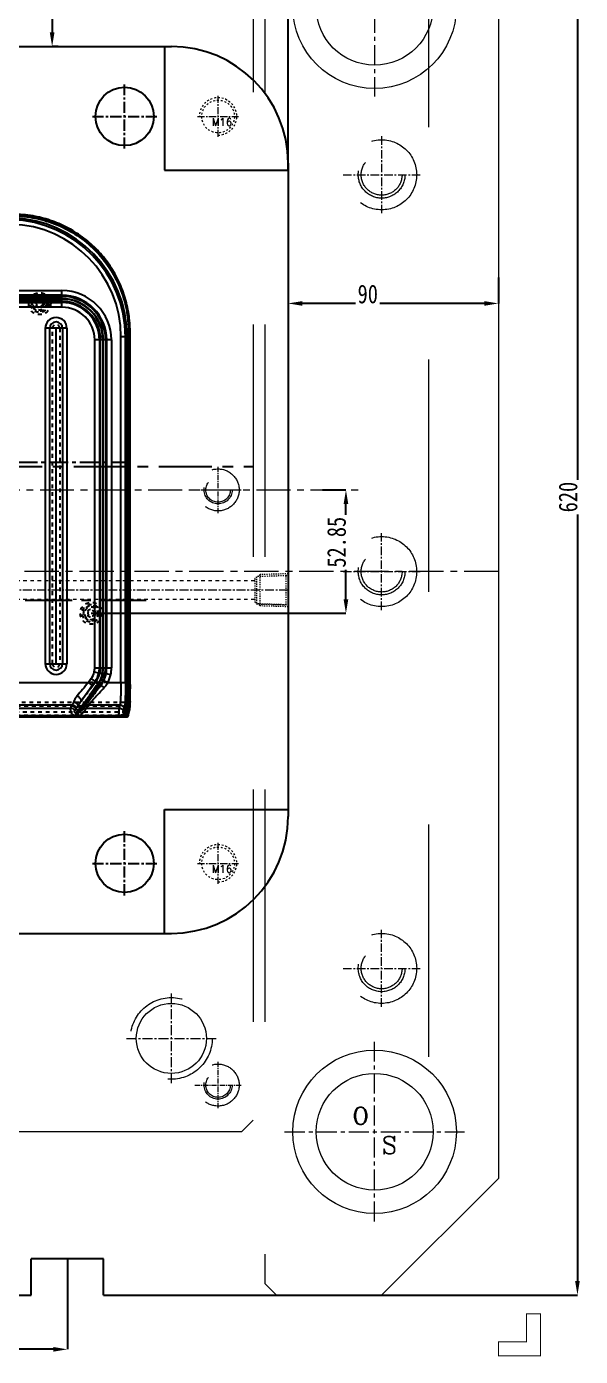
# Model space of a CAD drawing. Header units: millimetres. Extents: x 4797 to 6967, y -10922 to -3169.
# Drawn here: x 5677 to 5914, y -4090 to -3520 of the extents above; entities that cross this region are included whole.
import ezdxf

# ---------------------------------------------------------------- set-up
doc = ezdxf.new("R2010")
doc.units = ezdxf.units.MM
doc.header["$LTSCALE"] = 16.335
doc.header["$PDMODE"] = 3
doc.header["$PDSIZE"] = 0.3125
doc.linetypes.add('CENTER', pattern=[0.6, 0.375, -0.075, 0.075, -0.075])
doc.linetypes.add('HIDDEN', pattern=[0.2, 0.1, -0.1])
doc.layers.get('0').update_dxf_attribs({"linetype": 'CONTINUOUS'})
doc.layers.get('Defpoints').update_dxf_attribs({"linetype": 'CONTINUOUS'})
for name, color, linetype, lineweight in [('center', 1, 'CENTER', 9), ('cool', 153, 'HIDDEN', 9), ('moldbase', 7, 'CONTINUOUS', 20), ('screw', 33, 'CONTINUOUS', 13)]:
    doc.layers.add(name, color=color, linetype=linetype, lineweight=lineweight)
doc.layers.add('DEFAULT_2', color=8, linetype='HIDDEN')
doc.styles.add('ROMANC', font='romanc.shx', dxfattribs={"bigfont": 'gbcbig.shx'})
doc.styles.get("Standard").update_dxf_attribs({"font": 'txt', "width": 0.8})
doc.styles.add('TXT', font='txt.shx', dxfattribs={"bigfont": 'gbcbig.shx'})
doc.dimstyles.new('ISO-25', dxfattribs={"dimtxt": 8, "dimasz": 6, "dimexe": 0, "dimexo": 0, "dimgap": 0, "dimtad": 1, "dimdsep": 46, "dimtxsty": 'Standard', "dimcen": 0, "dimclrd": 4, "dimclre": 4, "dimclrt": 6, "dimazin": 0, "dimtfac": 1, "dimtofl": 0, "dimtmove": 0, "dimatfit": 3, "dimfxl": 0, "dimarcsym": 0})

# ---------------------------------------------------------------- blocks, each defined once
blk = doc.blocks.new('*D309')
at = {"color": 4, "lineweight": -2, "transparency": 16777216}
for p, q in [((5828.98, -3443.57), (5912.79, -3443.57)), ((5912.79, -3449.57), (5912.79, -4057.57)), ((5828.98, -4063.57), (5912.79, -4063.57))]:
    blk.add_line(p, q, dxfattribs=at)
at = {"color": 4, "transparency": 16777216}
for points in [[(5911.79, -3449.57), (5913.79, -3449.57), (5912.79, -3443.57)], [(5911.79, -4057.57), (5913.79, -4057.57), (5912.79, -4063.57)]]:
    blk.add_solid(points, dxfattribs=at)
at = {"layer": 'Defpoints', "color": 0, "transparency": 16777216}
for p in [(5828.98, -3443.57), (5828.98, -4063.57), (5912.79, -4063.57)]:
    blk.add_point(p, dxfattribs=at)
at = {"color": 6, "transparency": 16777216, "insert": (5908.79, -3721.64), "char_height": 8, "attachment_point": 5, "rotation": 90, "bg_fill": 3, "box_fill_scale": 1.1, "bg_fill_color": 256, "bg_fill_true_color": 13158600, "bg_fill_transparency": 0}
blk.add_mtext('620', dxfattribs=at)
blk = doc.blocks.new('*D310')
at = {"color": 4, "lineweight": -2, "transparency": 16777216}
for p, q in [((5318.98, -3587.57), (5318.98, -3502.13)), ((5782.98, -3502.13), (5324.98, -3502.13)), ((5788.98, -3581.57), (5788.98, -3502.13))]:
    blk.add_line(p, q, dxfattribs=at)
at = {"color": 4, "transparency": 16777216}
for points in [[(5324.98, -3501.13), (5324.98, -3503.13), (5318.98, -3502.13)], [(5782.98, -3501.13), (5782.98, -3503.13), (5788.98, -3502.13)]]:
    blk.add_solid(points, dxfattribs=at)
at = {"layer": 'Defpoints', "color": 0, "transparency": 16777216}
for p in [(5318.98, -3502.13), (5788.98, -3581.57), (5318.98, -3587.57)]:
    blk.add_point(p, dxfattribs=at)
at = {"color": 6, "transparency": 16777216, "insert": (5501.91, -3498.13), "char_height": 8, "attachment_point": 5, "bg_fill": 3, "box_fill_scale": 1.1, "bg_fill_color": 256, "bg_fill_true_color": 13158600, "bg_fill_transparency": 0}
blk.add_mtext('470', dxfattribs=at)
blk = doc.blocks.new('screw_m16_g')
at = {"layer": 'screw', "color": 1, "linetype": 'CENTER', "ltscale": 0.497582}
for p, q in [((0, -8.8), (0, 8.8)), ((-8.8, 0), (8.8, 0))]:
    blk.add_line(p, q, dxfattribs=at)
at = {"layer": 'screw', "color": 33, "linetype": 'HIDDEN', "ltscale": 0.497582}
blk.add_circle((0, 0), 7, dxfattribs=at)
at = {"layer": 'screw', "color": 92, "linetype": 'HIDDEN', "ltscale": 0.497582}
blk.add_arc((0, 0), 8, 270, 180, dxfattribs=at)
at = {"layer": 'screw', "color": 6, "style": 'TXT'}
blk.add_text('M16', height=3.2, dxfattribs=at).set_placement((-2.72, -4))
blk = doc.blocks.new('*D373')
at = {"color": 4, "lineweight": -2, "transparency": 16777216}
for p, q in [((5553.98, -4048.07), (5553.98, -4086.78)), ((5694.48, -4048.07), (5694.48, -4086.78)), ((5688.48, -4086.78), (5559.98, -4086.78))]:
    blk.add_line(p, q, dxfattribs=at)
at = {"color": 4, "transparency": 16777216}
for points in [[(5559.98, -4085.78), (5559.98, -4087.78), (5553.98, -4086.78)], [(5688.48, -4085.78), (5688.48, -4087.78), (5694.48, -4086.78)]]:
    blk.add_solid(points, dxfattribs=at)
at = {"layer": 'Defpoints', "color": 0, "transparency": 16777216}
for p in [(5553.98, -4048.07), (5694.48, -4048.07), (5553.98, -4086.78)]:
    blk.add_point(p, dxfattribs=at)
at = {"color": 6, "transparency": 16777216, "insert": (5613.39, -4082.78), "char_height": 8, "attachment_point": 5, "bg_fill": 3, "box_fill_scale": 1.1, "bg_fill_color": 256, "bg_fill_true_color": 13158600, "bg_fill_transparency": 0}
blk.add_mtext('140.5', dxfattribs=at)
blk = doc.blocks.new('256')
at = {"color": 7, "linetype": 'Continuous'}
for p, q in [((2495.78, -2994.67), (2495.28, -2997.22)), ((2495.77, -2996.83), (2496.27, -2994.28)), ((2495.77, -2996.83), (2496.56, -2996.83)), ((2496.27, -2994.27), (2496.27, -2994.28)), ((2828.33, -2994.27), (2496.27, -2994.27)), ((2828.33, -2994.28), (2496.27, -2994.28)), ((2496.81, -2995.54), (2496.56, -2996.83)), ((2497.61, -2996.24), (2497.36, -2997.54)), ((2499.72, -2994.34), (2499.72, -2994.84)), ((2499.72, -2994.34), (2516.44, -2994.34)), ((2516.44, -2994.84), (2499.72, -2994.84)), ((2516.63, -2996.3), (2515.24, -2998.14)), ((2515.81, -2997.98), (2517.31, -2996)), ((2516.44, -2994.84), (2516.44, -2994.34)), ((2518.12, -2996), (2517.24, -2997.16)), ((2517.31, -2996), (2517.31, -2994.34)), ((2517.31, -2994.34), (2518.12, -2994.34)), ((2518.12, -2994.8), (2517.31, -2994.8)), ((2518.12, -2996), (2517.31, -2996)), ((2518.12, -2996), (2518.12, -2994.34)), ((2518.96, -2994.84), (2518.96, -2994.34)), ((2807.3, -2994.34), (2518.96, -2994.34)), ((2805.64, -2994.84), (2518.96, -2994.84)), ((2494.97, -3000.92), (2494.98, -3006.24)), ((2494.98, -3000.81), (2494.98, -3000.65)), ((2499.36, -2999.3), (2499.61, -2998)), ((2499.36, -2999.3), (2512.82, -2999.3)), ((2513.72, -2998), (2499.61, -2998)), ((2513.72, -2998), (2513.64, -2998.09)), ((2514.79, -2997.8), (2514.87, -2997.71)), ((2514.79, -2997.8), (2515.24, -2998.14)), ((2515.67, -2998.2), (2516.27, -2998.2)), ((2518.66, -2996.96), (2518.14, -2997.76)), ((2519.72, -2999.3), (2804.89, -2999.3)), ((2804.21, -2998), (2520.4, -2998)), ((2495.1, -3005.8), (2495.1, -3005.99)), ((2495.1, -3005.99), (2495.11, -3006.23)), ((2507.56, -3007.68), (2507.9, -3007.94)), ((2511.15, -3007.84), (2512.78, -3009)), ((2495, -3009), (2495, -3159.37)), ((2495.12, -3159.13), (2495.12, -3008.48)), ((2496.19, -3008.48), (2495.12, -3008.48)), ((2495.62, -3008.48), (2495.62, -3159.13)), ((2496.96, -3008.47), (2496.19, -3008.48)), ((2496.19, -3157.07), (2496.19, -3009)), ((2504.4, -3009), (2496.19, -3009)), ((2496.96, -3009), (2496.96, -3157.07)), ((2498.89, -3009), (2498.89, -3157.07)), ((2506.65, -3013.12), (2503.24, -3012.46)), ((2506.2, -3009.88), (2504.4, -3009)), ((2506.68, -3012.95), (2505.7, -3012.74)), ((2506.85, -3012.95), (2506.68, -3012.95)), ((2507.83, -3013.16), (2506.85, -3012.95)), ((2510.28, -3013.53), (2507.88, -3012.97)), ((2509.63, -3009.25), (2511.58, -3010.66)), ((2548.97, -3009), (2512.78, -3009)), ((2502.98, -3155.76), (2502.98, -3015.24)), ((2506.44, -3015.24), (2502.98, -3015.24)), ((2504.98, -3015.24), (2504.98, -3155.76)), ((2505.44, -3155.76), (2505.44, -3015.24)), ((2506.44, -3015.24), (2506.44, -3155.76)), ((2506.61, -3155.76), (2506.61, -3015.24)), ((2510.08, -3015.24), (2506.61, -3015.24)), ((2507.61, -3015.24), (2507.61, -3155.76)), ((2508.08, -3155.76), (2508.08, -3015.24)), ((2510.08, -3015.24), (2510.08, -3155.76)), ((2522.02, -3160.78), (2522.02, -3017.07)), ((2526.56, -3017.07), (2522.02, -3017.07)), ((2523.87, -3160.78), (2523.87, -3017.07)), ((2526.56, -3017.07), (2526.56, -3160.78)), ((2526.69, -3160.78), (2526.69, -3017.07)), ((2531.23, -3017.07), (2526.69, -3017.07)), ((2529.38, -3017.07), (2529.38, -3160.78)), ((2531.23, -3017.07), (2531.23, -3160.78)), ((2502.98, -3155.76), (2506.44, -3155.76)), ((2506.61, -3155.76), (2510.08, -3155.76)), ((2495.12, -3159.13), (2495, -3159.37)), ((2495, -3159.37), (2495, -3159.37)), ((2495.12, -3159.13), (2495.62, -3159.13)), ((2496.19, -3157.07), (2498.89, -3157.07)), ((2522.02, -3160.78), (2526.56, -3160.78)), ((2526.69, -3160.78), (2531.23, -3160.78)), ((2524.11, -3169.8), (2524.11, -3173.26)), ((2524.11, -3169.8), (2800.49, -3169.8)), ((2800.49, -3171.8), (2524.11, -3171.8)), ((2524.11, -3172.26), (2800.49, -3172.26)), ((2800.49, -3173.26), (2524.11, -3173.26)), ((2524.11, -3173.43), (2524.11, -3176.9)), ((2524.11, -3173.43), (2800.49, -3173.43)), ((2800.49, -3174.43), (2524.11, -3174.43)), ((2524.11, -3174.9), (2800.49, -3174.9)), ((2800.49, -3176.9), (2524.11, -3176.9))]:
    blk.add_line(p, q, dxfattribs=at)
blk.add_lwpolyline([(2495, -3159.37), (2495.69, -3167.69), (2497.92, -3176.32), (2501.63, -3184.41), (2506.7, -3191.7), (2512.97, -3197.97), (2520.23, -3203.03), (2528.28, -3206.73), (2536.85, -3208.94), (2545.04, -3209.62)], dxfattribs=at)
for centre, radius, start, end in [((2496.27, -2994.77), 0.503, 90.0017, 168.9264), ((2517.34, -3005.96), 11.15, 90.1786, 94.6408), ((2496.44, -3000.92), 1.47, 176.4888, 180.0174), ((2496.54, -3000.92), 1.56, 180.0185, 183.4026), ((2497.67, -3000.6), 2.2, 177.5138, 182.4891), ((2456.05, -2966.42), 71.68, 333.0396, 333.8592), ((2503.44, -3005.99), 8.47, 178.5382, 180.0291), ((2505.93, -3005.99), 10.96, 180.0297, 181.2851), ((2328.02, -3008.95), 166.98, 0.3025, 0.931), ((2319.41, -3009), 175.59, 359.9996, 0.3047), ((2278.54, -3008.47), 216.58, 359.9978, 0.5945), ((2517.51, -3015.24), 12.07, 142.7976, 168.0469), ((2518.03, -3015.66), 13.16, 142.6423, 153.9472), ((2323.36, -2874.01), 230.6, 324.0186, 324.5224), ((2448.85, -3009), 47.35, 0.0024, 0.6319), ((2422.15, -3009), 74.81, 359.9987, 0.4036), ((2517.58, -3015.24), 14.61, 169.0357, 180), ((2516.88, -3015.11), 13.89, 153.9318, 169.0309), ((2517.58, -3015.24), 12.6, 169.0357, 180), ((2516.88, -3015.11), 11.89, 153.9297, 169.0301), ((2517.58, -3015.24), 12.14, 169.0357, 180), ((2516.86, -3015.1), 11.41, 168.0519, 169.0359), ((2517.58, -3015.24), 11.14, 169.0357, 180), ((2517.58, -3015.24), 10.97, 167.9317, 180), ((2516.86, -3015.1), 10.41, 168.0519, 169.0359), ((2518.35, -3015.24), 11.72, 167.5901, 168.7148), ((2517.58, -3015.24), 9.97, 167.9317, 180), ((2516.94, -3015.1), 9.31, 166.7266, 167.9315), ((2517.5, -3015.25), 9.89, 142.6723, 166.6673), ((2517.58, -3015.24), 9.51, 166.8067, 180), ((2518.04, -3015.34), 9.98, 144.0888, 166.8575), ((2517.58, -3015.24), 7.5, 166.8067, 180), ((2518.04, -3015.34), 7.98, 144.1031, 166.8709), ((2323.77, -2874.36), 232.06, 324.0287, 324.5338), ((2526.63, -3017.07), 4.61, 0, 180), ((2526.63, -3017.07), 2.75, 0.0001, 179.9999), ((2526.63, -3017.07), 0.0669, 0, 180), ((2524.11, -3155.76), 21.14, 180, 270), ((2524.11, -3155.76), 19.14, 180, 270), ((2524.11, -3155.76), 18.67, 180, 270), ((2524.11, -3155.76), 17.67, 180, 270), ((2524.11, -3155.76), 17.5, 180, 270), ((2524.11, -3155.76), 16.5, 180, 270), ((2524.11, -3155.76), 16.04, 180, 270), ((2524.11, -3155.76), 14.04, 180, 270), ((2545.72, -3159.36), 50.72, 180.0073, 189.7169), ((2547.23, -3157.07), 51.04, 180, 268.3347), ((2547.23, -3157.07), 50.27, 180, 268.3347), ((2547.23, -3157.07), 48.34, 180, 268.3347), ((2526.63, -3160.78), 4.61, 180, 360), ((2526.63, -3160.78), 2.75, 180.0001, 359.9999), ((2526.63, -3160.78), 0.0669, 180, 0), ((2545.05, -3159.49), 50.12, 260.2905, 269.9916)]:
    blk.add_arc(centre, radius, start, end, dxfattribs=at)
for points, knots in [([(2495.28, -2997.22), (2495.3, -2997.11), (2495.43, -2996.91), (2495.66, -2996.83), (2495.77, -2996.83)], [0, 0, 0, 0, 0.494888, 1, 1, 1, 1]), ([(2495.71, -2997.23), (2495.72, -2997.19), (2495.74, -2997.06), (2495.76, -2996.93), (2495.77, -2996.83)], [0, 0, 0, 0, 0.27974, 1, 1, 1, 1]), ([(2496.27, -2994.28), (2496.16, -2994.28), (2495.93, -2994.36), (2495.8, -2994.57), (2495.78, -2994.67)], [0, 0, 0, 0, 0.505331, 1, 1, 1, 1]), ([(2496.56, -2996.83), (2496.52, -2997.05), (2496.46, -2997.59), (2496.38, -2998.54), (2496.31, -2999.76), (2496.23, -3001.81), (2496.17, -3004.74), (2496.17, -3007.19), (2496.19, -3008.48)], [0, 0, 0, 0, 0.057384, 0.139718, 0.244899, 0.370184, 0.667349, 1, 1, 1, 1]), ([(2497.36, -2997.54), (2497.34, -2997.35), (2497.14, -2996.98), (2496.75, -2996.84), (2496.56, -2996.83)], [0, 0, 0, 0, 0.49468, 1, 1, 1, 1]), ([(2499.72, -2994.34), (2499.47, -2994.34), (2498.99, -2994.36), (2498.33, -2994.44), (2497.78, -2994.57), (2497.38, -2994.74), (2497.1, -2994.92), (2496.9, -2995.19), (2496.84, -2995.4), (2496.81, -2995.54)], [0, 0, 0, 0, 0.220995, 0.421171, 0.58648, 0.712938, 0.806169, 0.878103, 1, 1, 1, 1]), ([(2497.61, -2996.24), (2497.59, -2996.06), (2497.44, -2995.77), (2497.1, -2995.58), (2496.91, -2995.54), (2496.81, -2995.54)], [0, 0, 0, 0, 0.491101, 0.75191, 1, 1, 1, 1]), ([(2497.61, -2996.24), (2497.64, -2996.1), (2497.69, -2995.87), (2497.82, -2995.56), (2498, -2995.32), (2498.29, -2995.12), (2498.69, -2994.96), (2499.18, -2994.87), (2499.53, -2994.84), (2499.72, -2994.84)], [0, 0, 0, 0, 0.157996, 0.250324, 0.353027, 0.475189, 0.624471, 0.803366, 1, 1, 1, 1]), ([(2499.61, -2998), (2499.36, -2998), (2498.88, -2997.91), (2498.24, -2997.52), (2497.78, -2996.95), (2497.64, -2996.48), (2497.61, -2996.24)], [0, 0, 0, 0, 0.252983, 0.50482, 0.753954, 1, 1, 1, 1]), ([(2499.72, -2994.84), (2499.71, -2995.2), (2499.7, -2995.87), (2499.68, -2996.77), (2499.65, -2997.47), (2499.63, -2997.85), (2499.61, -2998)], [0, 0, 0, 0, 0.342049, 0.633276, 0.856864, 1, 1, 1, 1]), ([(2513.72, -2998), (2513.8, -2997.87), (2514.01, -2997.55), (2514.4, -2997.02), (2514.91, -2996.37), (2515.28, -2995.9), (2515.49, -2995.65)], [0, 0, 0, 0, 0.154121, 0.386313, 0.674549, 1, 1, 1, 1]), ([(2514.87, -2997.71), (2514.9, -2997.67), (2514.99, -2997.58), (2515.22, -2997.38), (2515.59, -2997.08), (2516.09, -2996.7), (2516.44, -2996.43), (2516.63, -2996.3)], [0, 0, 0, 0, 0.070747, 0.166378, 0.408924, 0.693011, 1, 1, 1, 1]), ([(2515.49, -2995.65), (2515.55, -2995.57), (2515.83, -2995.26), (2516.16, -2994.99), (2516.44, -2994.84)], [0, 0, 0, 0, 0.243022, 1, 1, 1, 1]), ([(2516.63, -2996.3), (2516.57, -2996.32), (2516.39, -2996.31), (2516.12, -2996.18), (2515.8, -2995.95), (2515.59, -2995.76), (2515.49, -2995.65)], [0, 0, 0, 0, 0.149135, 0.368315, 0.660939, 1, 1, 1, 1]), ([(2516.44, -2994.34), (2516.51, -2994.34), (2516.8, -2994.34), (2517.09, -2994.34), (2517.31, -2994.34)], [0, 0, 0, 0, 0.252725, 1, 1, 1, 1]), ([(2516.63, -2996.3), (2516.72, -2996.22), (2516.92, -2996.08), (2517.17, -2996.01), (2517.31, -2996)], [0, 0, 0, 0, 0.453108, 1, 1, 1, 1]), ([(2518.12, -2994.8), (2518.19, -2994.8), (2518.47, -2994.81), (2518.75, -2994.82), (2518.96, -2994.84)], [0, 0, 0, 0, 0.254519, 1, 1, 1, 1]), ([(2518.12, -2996), (2518.23, -2995.99), (2518.44, -2996.02), (2518.71, -2996.22), (2518.8, -2996.51), (2518.76, -2996.77), (2518.7, -2996.91), (2518.66, -2996.96)], [0, 0, 0, 0, 0.240656, 0.441476, 0.685367, 0.858569, 1, 1, 1, 1]), ([(2518.96, -2994.84), (2519.33, -2995.04), (2519.77, -2995.5), (2520.12, -2996.19), (2520.33, -2996.79), (2520.43, -2997.32), (2520.44, -2997.76), (2520.42, -2997.93), (2520.4, -2998)], [0, 0, 0, 0, 0.341188, 0.496915, 0.636992, 0.860247, 0.940831, 1, 1, 1, 1]), ([(2494.98, -3000.65), (2495.02, -2999.95), (2495.07, -2999), (2495.18, -2997.85), (2495.24, -2997.41), (2495.28, -2997.22)], [0, 0, 0, 0, 0.609409, 0.833503, 1, 1, 1, 1]), ([(2494.98, -3000.81), (2494.98, -3000.76), (2495.04, -3000.63), (2495.15, -3000.57), (2495.22, -3000.54)], [0, 0, 0, 0, 0.442979, 1, 1, 1, 1]), ([(2494.98, -3001.02), (2494.98, -3000.96), (2495.05, -3000.83), (2495.17, -3000.76), (2495.24, -3000.74)], [0, 0, 0, 0, 0.437085, 1, 1, 1, 1]), ([(2494.98, -3001.02), (2494.99, -3001.38), (2495.05, -3002.97), (2495.09, -3004.57), (2495.1, -3005.8)], [0, 0, 0, 0, 0.225898, 1, 1, 1, 1]), ([(2495.22, -3000.54), (2495.28, -3000.52), (2495.37, -3000.5), (2495.46, -3000.5), (2495.48, -3000.5)], [0, 0, 0, 0, 0.757451, 1, 1, 1, 1]), ([(2495.24, -3000.74), (2495.3, -3000.72), (2495.38, -3000.7), (2495.46, -3000.69), (2495.48, -3000.69)], [0, 0, 0, 0, 0.759109, 1, 1, 1, 1]), ([(2495.48, -3000.5), (2495.5, -2999.97), (2495.55, -2999.02), (2495.62, -2998.07), (2495.66, -2997.66)], [0, 0, 0, 0, 0.56371, 1, 1, 1, 1]), ([(2495.62, -3008.48), (2495.62, -3007.1), (2495.6, -3004.5), (2495.53, -3001.91), (2495.48, -3000.69)], [0, 0, 0, 0, 0.532471, 1, 1, 1, 1]), ([(2495.66, -2997.66), (2495.67, -2997.62), (2495.68, -2997.48), (2495.7, -2997.33), (2495.71, -2997.23)], [0, 0, 0, 0, 0.268869, 1, 1, 1, 1]), ([(2496.96, -3008.47), (2496.95, -3007.26), (2496.96, -3004.95), (2497.02, -3002.19), (2497.1, -3000.27), (2497.17, -2999.13), (2497.25, -2998.25), (2497.32, -2997.74), (2497.36, -2997.54)], [0, 0, 0, 0, 0.333858, 0.630863, 0.755775, 0.860606, 0.942624, 1, 1, 1, 1]), ([(2497.36, -2997.54), (2497.39, -2997.76), (2497.53, -2998.23), (2497.99, -2998.82), (2498.63, -2999.2), (2499.12, -2999.29), (2499.36, -2999.3)], [0, 0, 0, 0, 0.237521, 0.495083, 0.755649, 1, 1, 1, 1]), ([(2498.89, -3009), (2498.89, -3007.93), (2498.91, -3005.88), (2498.98, -3003.44), (2499.08, -3001.73), (2499.16, -3000.72), (2499.24, -2999.93), (2499.31, -2999.48), (2499.36, -2999.3)], [0, 0, 0, 0, 0.332319, 0.629321, 0.754551, 0.859802, 0.942256, 1, 1, 1, 1]), ([(2512.82, -2999.3), (2512.7, -2999.47), (2512.36, -2999.88), (2511.76, -3000.56), (2511.01, -3001.4), (2510.13, -3002.35), (2509.18, -3003.4), (2507.79, -3004.91), (2506.72, -3006.07), (2506, -3006.86)], [0, 0, 0, 0, 0.063962, 0.155181, 0.26731, 0.395509, 0.535625, 0.684694, 1, 1, 1, 1]), ([(2507.56, -3007.68), (2508.29, -3006.74), (2509.66, -3004.94), (2511.33, -3002.76), (2512.51, -3001.19), (2513.23, -3000.23), (2513.8, -2999.45), (2514.1, -2998.99), (2514.21, -2998.8)], [0, 0, 0, 0, 0.320595, 0.612695, 0.740693, 0.851702, 0.939254, 1, 1, 1, 1]), ([(2515.03, -2998.41), (2514.89, -2998.62), (2514.55, -2999.1), (2513.94, -2999.92), (2513.18, -3000.94), (2511.93, -3002.6), (2510.15, -3004.96), (2508.68, -3006.91), (2507.9, -3007.94)], [0, 0, 0, 0, 0.061909, 0.148826, 0.257075, 0.382977, 0.674223, 1, 1, 1, 1]), ([(2515.67, -2998.2), (2515.62, -2998.29), (2515.5, -2998.49), (2515.18, -2998.97), (2514.67, -2999.73), (2513.93, -3000.79), (2513.05, -3002.04), (2512.07, -3003.45), (2510.6, -3005.53), (2509.46, -3007.15), (2508.68, -3008.25)], [0, 0, 0, 0, 0.024773, 0.056982, 0.14137, 0.248694, 0.374798, 0.515976, 0.669013, 1, 1, 1, 1]), ([(2508.82, -3008.36), (2509.62, -3007.24), (2511.12, -3005.12), (2512.94, -3002.58), (2514.24, -3000.8), (2515.03, -2999.72), (2515.69, -2998.87), (2516.09, -2998.39), (2516.27, -2998.2)], [0, 0, 0, 0, 0.327112, 0.618454, 0.743873, 0.851456, 0.937826, 1, 1, 1, 1]), ([(2509.63, -3009.25), (2510.8, -3007.71), (2512.47, -3005.52), (2514.58, -3002.79), (2515.52, -3001.59), (2515.95, -3001.06)], [0, 0, 0, 0, 0.559679, 0.800621, 1, 1, 1, 1]), ([(2515.95, -3001.06), (2515.19, -3002.16), (2513.59, -3004.42), (2511.98, -3006.68), (2511.15, -3007.84)], [0, 0, 0, 0, 0.482604, 1, 1, 1, 1]), ([(2512.82, -2999.3), (2512.94, -2999.09), (2513.19, -2998.68), (2513.48, -2998.28), (2513.64, -2998.09)], [0, 0, 0, 0, 0.48519, 1, 1, 1, 1]), ([(2514.21, -2998.8), (2514.03, -2998.97), (2513.58, -2999.23), (2513.07, -2999.31), (2512.82, -2999.3)], [0, 0, 0, 0, 0.49576, 1, 1, 1, 1]), ([(2514.79, -2997.8), (2514.7, -2997.85), (2514.35, -2998.04), (2513.94, -2998.11), (2513.64, -2998.09)], [0, 0, 0, 0, 0.244961, 1, 1, 1, 1]), ([(2514.87, -2997.71), (2514.7, -2997.81), (2514.33, -2997.98), (2513.92, -2998.01), (2513.72, -2998)], [0, 0, 0, 0, 0.495702, 1, 1, 1, 1]), ([(2514.21, -2998.8), (2514.26, -2998.71), (2514.44, -2998.37), (2514.64, -2998.04), (2514.79, -2997.8)], [0, 0, 0, 0, 0.26885, 1, 1, 1, 1]), ([(2515.24, -2998.14), (2515.22, -2998.16), (2515.14, -2998.25), (2515.07, -2998.34), (2515.03, -2998.41)], [0, 0, 0, 0, 0.282569, 1, 1, 1, 1]), ([(2515.24, -2998.14), (2515.36, -2998.06), (2515.56, -2997.99), (2515.76, -2997.98), (2515.81, -2997.98)], [0, 0, 0, 0, 0.74663, 1, 1, 1, 1]), ([(2515.67, -2998.2), (2515.68, -2998.18), (2515.72, -2998.11), (2515.77, -2998.03), (2515.81, -2997.98)], [0, 0, 0, 0, 0.245183, 1, 1, 1, 1]), ([(2515.95, -3001.06), (2515.89, -3001.21), (2515.9, -3001.5), (2516.06, -3001.88), (2516.28, -3002.21), (2516.58, -3002.53), (2517.02, -3002.91), (2517.4, -3003.14), (2517.65, -3003.26)], [0, 0, 0, 0, 0.161519, 0.275355, 0.41021, 0.560335, 0.715452, 1, 1, 1, 1]), ([(2517.24, -2999.1), (2517.17, -2999.23), (2516.77, -2999.91), (2516.33, -3000.56), (2515.95, -3001.06)], [0, 0, 0, 0, 0.196245, 1, 1, 1, 1]), ([(2517.24, -2997.16), (2517.1, -2997.35), (2516.78, -2997.69), (2516.44, -2998.03), (2516.27, -2998.2)], [0, 0, 0, 0, 0.486262, 1, 1, 1, 1]), ([(2516.27, -2998.2), (2516.49, -2998.21), (2516.84, -2998.35), (2517.14, -2998.73), (2517.22, -2998.98), (2517.24, -2999.1)], [0, 0, 0, 0, 0.466508, 0.734597, 1, 1, 1, 1]), ([(2518.14, -2997.76), (2518.06, -2997.58), (2517.8, -2997.28), (2517.42, -2997.17), (2517.24, -2997.16)], [0, 0, 0, 0, 0.511821, 1, 1, 1, 1]), ([(2517.91, -2998.07), (2517.85, -2998.14), (2517.61, -2998.47), (2517.4, -2998.82), (2517.24, -2999.1)], [0, 0, 0, 0, 0.224126, 1, 1, 1, 1]), ([(2517.24, -2999.1), (2517.29, -2999.3), (2517.48, -2999.71), (2517.95, -3000.19), (2518.55, -3000.5), (2518.98, -3000.59), (2519.19, -3000.61)], [0, 0, 0, 0, 0.238707, 0.499144, 0.760489, 1, 1, 1, 1]), ([(2517.65, -3003.26), (2518.01, -3002.82), (2518.61, -3001.98), (2519.05, -3001.04), (2519.19, -3000.61)], [0, 0, 0, 0, 0.5555, 1, 1, 1, 1]), ([(2518.14, -2997.76), (2518.12, -2997.78), (2518.05, -2997.89), (2517.97, -2997.99), (2517.91, -2998.07)], [0, 0, 0, 0, 0.240912, 1, 1, 1, 1]), ([(2517.91, -2998.07), (2517.99, -2998.24), (2518.2, -2998.58), (2518.77, -2999.09), (2519.35, -2999.28), (2519.72, -2999.3)], [0, 0, 0, 0, 0.251464, 0.51023, 1, 1, 1, 1]), ([(2518.14, -2997.76), (2518.3, -2998.09), (2518.82, -2998.67), (2519.57, -2998.91), (2519.94, -2998.92)], [0, 0, 0, 0, 0.497849, 1, 1, 1, 1]), ([(2518.66, -2996.96), (2518.83, -2997.26), (2519.34, -2997.78), (2520.05, -2997.99), (2520.4, -2998)], [0, 0, 0, 0, 0.49674, 1, 1, 1, 1]), ([(2519.19, -3000.61), (2519.27, -3000.35), (2519.41, -2999.9), (2519.6, -2999.45), (2519.72, -2999.3)], [0, 0, 0, 0, 0.576789, 1, 1, 1, 1]), ([(2519.94, -2998.92), (2519.92, -2998.95), (2519.85, -2999.08), (2519.78, -2999.2), (2519.72, -2999.3)], [0, 0, 0, 0, 0.245285, 1, 1, 1, 1]), ([(2504.4, -3009), (2504.52, -3008.81), (2504.99, -3008.05), (2505.54, -3007.35), (2506, -3006.86)], [0, 0, 0, 0, 0.251272, 1, 1, 1, 1]), ([(2507.56, -3007.68), (2507.54, -3007.69), (2507.47, -3007.69), (2507.28, -3007.64), (2506.95, -3007.48), (2506.49, -3007.21), (2506.16, -3006.99), (2506, -3006.86)], [0, 0, 0, 0, 0.042752, 0.110997, 0.333894, 0.649275, 1, 1, 1, 1]), ([(2506.68, -3012.95), (2506.77, -3012.52), (2507.19, -3010.86), (2507.95, -3009.29), (2508.68, -3008.25)], [0, 0, 0, 0, 0.254455, 1, 1, 1, 1]), ([(2508.68, -3008.25), (2508.6, -3008.19), (2508.44, -3008.1), (2508.21, -3007.98), (2508.04, -3007.92), (2507.93, -3007.92), (2507.9, -3007.94)], [0, 0, 0, 0, 0.344738, 0.651269, 0.871975, 1, 1, 1, 1]), ([(2512.78, -3009), (2513.62, -3008.02), (2515.25, -3006.11), (2516.88, -3004.2), (2517.65, -3003.26)], [0, 0, 0, 0, 0.515787, 1, 1, 1, 1]), ([(2506.9, -3012.72), (2507.07, -3011.93), (2507.57, -3010.4), (2508.37, -3009), (2508.82, -3008.36)], [0, 0, 0, 0, 0.504461, 1, 1, 1, 1]), ([(2506.9, -3012.72), (2507.02, -3012.75), (2507.24, -3012.8), (2507.53, -3012.87), (2507.74, -3012.93), (2507.85, -3012.95), (2507.88, -3012.97)], [0, 0, 0, 0, 0.35283, 0.677893, 0.902261, 1, 1, 1, 1]), ([(2508.82, -3008.36), (2508.93, -3008.43), (2509.14, -3008.59), (2509.41, -3008.84), (2509.58, -3009.04), (2509.64, -3009.18), (2509.64, -3009.23), (2509.63, -3009.25)], [0, 0, 0, 0, 0.321029, 0.642184, 0.879161, 0.95231, 1, 1, 1, 1]), ([(2545.16, -3209.37), (2541.89, -3209.37), (2535.31, -3208.73), (2525.85, -3205.84), (2517.13, -3201.16), (2509.5, -3194.86), (2503.24, -3187.19), (2498.61, -3178.45), (2495.76, -3168.98), (2495.12, -3162.4), (2495.12, -3159.13)], [0, 0, 0, 0, 0.125004, 0.249998, 0.374998, 0.499997, 0.624997, 0.749998, 0.874994, 1, 1, 1, 1]), ([(2545.16, -3208.87), (2541.92, -3208.87), (2535.41, -3208.23), (2526.04, -3205.38), (2517.41, -3200.75), (2509.85, -3194.51), (2503.66, -3186.92), (2499.07, -3178.26), (2496.25, -3168.88), (2495.62, -3162.37), (2495.62, -3159.13)], [0, 0, 0, 0, 0.125011, 0.250001, 0.374997, 0.499992, 0.624988, 0.749988, 0.874985, 1, 1, 1, 1]), ([(2495.73, -3167.92), (2496.16, -3170.45), (2497.42, -3175.46), (2500.42, -3182.59), (2504.48, -3189.17), (2509.5, -3195.06), (2515.37, -3200.1), (2521.94, -3204.18), (2529.06, -3207.2), (2534.06, -3208.47), (2536.6, -3208.9)], [0, 0, 0, 0, 0.125004, 0.25, 0.375002, 0.500002, 0.625002, 0.750002, 0.874998, 1, 1, 1, 1])]:
    blk.add_open_spline(points, degree=3, knots=knots, dxfattribs=at)
for points in [[(2518.12, -2994.34), (2518.4, -2994.34), (2518.68, -2994.34), (2518.96, -2994.34)], [(2515.67, -2998.2), (2515.44, -2998.2), (2515.2, -2998.27), (2515.03, -2998.41)]]:
    blk.add_open_spline(points, degree=3, dxfattribs=at)
at = {"layer": 'DEFAULT_2', "color": 8, "linetype": 'HIDDEN'}
for p, q in [((2495.75, -2996.34), (2495.77, -2994.77)), ((2495.78, -2994.67), (2495.77, -2994.77)), ((2496.26, -2996.47), (2496.27, -2994.28)), ((2496.26, -2994.9), (2828.34, -2994.9)), ((2828.34, -2996.47), (2496.26, -2996.47)), ((2494.97, -3000.92), (2494.98, -3000.83)), ((2494.98, -3000.65), (2494.98, -3000.83)), ((2494.98, -3000.82), (2494.98, -3000.81)), ((2495.27, -2997.32), (2495.28, -2997.22)), ((2495.28, -2997.22), (2495.27, -2997.32)), ((2495.3, -3000.07), (2495.65, -2998.33)), ((2496.15, -2998.81), (2495.81, -3000.56)), ((2828.8, -3000.56), (2495.81, -3000.56)), ((2496.15, -2998.81), (2828.46, -2998.81)), ((2495, -3009), (2496.19, -3009)), ((2495.5, -3159.37), (2495.5, -3009)), ((2504.4, -3009), (2512.78, -3009)), ((2525.08, -3160.78), (2525.08, -3017.07)), ((2528.18, -3017.07), (2528.18, -3160.78)), ((2495.5, -3159.37), (2495, -3159.37))]:
    blk.add_line(p, q, dxfattribs=at)
at = {"layer": 'DEFAULT_2', "color": 1, "linetype": 'CENTER', "ltscale": 1.349153}
blk.add_line((2494.97, -3103.27), (2829.63, -3103.27), dxfattribs=at)
at = {"layer": 'DEFAULT_2', "color": 8, "linetype": 'HIDDEN'}
for centre, radius in [((2511.55, -3038.68), 4.71), ((2511.55, -3038.68), 3.81), ((2511.55, -3038.68), 3.29), ((2511.55, -3038.68), 2.79), ((2511.55, -3038.68), 1.81), ((2511.55, -3038.68), 1.31), ((2533.66, -3171.34), 4.71), ((2533.66, -3171.34), 3.81), ((2533.66, -3171.34), 3.29), ((2533.66, -3171.34), 2.79), ((2533.66, -3171.34), 1.81), ((2533.66, -3171.34), 1.31)]:
    blk.add_circle(centre, radius, dxfattribs=at)
for centre, radius, start, end in [((2345.84, -3008.96), 149.65, 359.9853, 0.987), ((2526.63, -3017.07), 1.55, 0.0014, 179.9986), ((2526.63, -3160.78), 1.55, 180.0014, 359.9986)]:
    blk.add_arc(centre, radius, start, end, dxfattribs=at)
for points, knots in [([(2495.65, -2998.33), (2495.66, -2998.24), (2495.69, -2997.99), (2495.72, -2997.56), (2495.74, -2996.99), (2495.75, -2996.57), (2495.75, -2996.34)], [0, 0, 0, 0, 0.142006, 0.366765, 0.659578, 1, 1, 1, 1]), ([(2496.25, -2996.47), (2496.19, -2996.47), (2496.07, -2996.46), (2495.92, -2996.44), (2495.81, -2996.4), (2495.75, -2996.36), (2495.75, -2996.34)], [0, 0, 0, 0, 0.350028, 0.655092, 0.87594, 1, 1, 1, 1]), ([(2495.77, -2994.77), (2495.78, -2994.79), (2495.83, -2994.83), (2495.94, -2994.87), (2496.1, -2994.89), (2496.21, -2994.9), (2496.27, -2994.9)], [0, 0, 0, 0, 0.124133, 0.345139, 0.650111, 1, 1, 1, 1]), ([(2496.25, -2996.47), (2496.25, -2996.74), (2496.24, -2997.23), (2496.22, -2997.9), (2496.19, -2998.42), (2496.17, -2998.7), (2496.15, -2998.81)], [0, 0, 0, 0, 0.340551, 0.633446, 0.858186, 1, 1, 1, 1]), ([(2495.3, -3000.07), (2495.28, -3000.19), (2495.24, -3000.46), (2495.17, -3001.15), (2495.09, -3002.29), (2495.02, -3003.92), (2494.99, -3005.12), (2494.98, -3005.78)], [0, 0, 0, 0, 0.061462, 0.143941, 0.367399, 0.658175, 1, 1, 1, 1]), ([(2495.81, -3000.56), (2495.68, -3000.56), (2495.42, -3000.45), (2495.31, -3000.2), (2495.3, -3000.07)], [0, 0, 0, 0, 0.50579, 1, 1, 1, 1]), ([(2495.81, -3000.56), (2495.78, -3000.67), (2495.74, -3000.92), (2495.67, -3001.58), (2495.59, -3002.65), (2495.52, -3004.2), (2495.49, -3005.34), (2495.48, -3005.95)], [0, 0, 0, 0, 0.061581, 0.144128, 0.367577, 0.658278, 1, 1, 1, 1]), ([(2495.65, -2998.33), (2495.65, -2998.45), (2495.76, -2998.71), (2496.02, -2998.81), (2496.15, -2998.81)], [0, 0, 0, 0, 0.494308, 1, 1, 1, 1]), ([(2494.98, -3006.24), (2494.97, -3006.26), (2495, -3006.3), (2495.05, -3006.32), (2495.15, -3006.36), (2495.29, -3006.38), (2495.41, -3006.39), (2495.48, -3006.39)], [0, 0, 0, 0, 0.117543, 0.21206, 0.334562, 0.652982, 1, 1, 1, 1]), ([(2494.98, -3005.78), (2494.98, -3005.8), (2495.03, -3005.86), (2495.2, -3005.93), (2495.36, -3005.95), (2495.48, -3005.95)], [0, 0, 0, 0, 0.151373, 0.36435, 1, 1, 1, 1]), ([(2495.5, -3159.37), (2495.5, -3162.61), (2496.13, -3169.12), (2498.95, -3178.5), (2503.54, -3187.16), (2509.73, -3194.75), (2517.29, -3200.99), (2525.92, -3205.62), (2535.29, -3208.48), (2541.8, -3209.12), (2545.04, -3209.12)], [0, 0, 0, 0, 0.125015, 0.250012, 0.375012, 0.500008, 0.625003, 0.749999, 0.874989, 1, 1, 1, 1])]:
    blk.add_open_spline(points, degree=3, knots=knots, dxfattribs=at)
blk.add_open_spline([(2495.48, -3005.95), (2495.47, -3006.1), (2495.47, -3006.24), (2495.48, -3006.39)], degree=3, dxfattribs=at)
blk = doc.blocks.new('123')
at = {"layer": 'moldbase', "color": 1, "linetype": 'CENTER', "ltscale": 0.36}
for p, q in [((-196.1, -3458.67), (-196.1, -3478.47)), ((213.9, -3458.67), (213.9, -3478.47)), ((-186.2, -3468.57), (-206, -3468.57)), ((204, -3468.57), (223.8, -3468.57)), ((-196.1, -3733.47), (-196.1, -3713.67)), ((213.9, -3733.47), (213.9, -3713.67)), ((-206, -3723.57), (-186.2, -3723.57)), ((204, -3723.57), (223.8, -3723.57)), ((-196.1, -3988.47), (-196.1, -3968.67)), ((213.9, -3988.47), (213.9, -3968.67)), ((-186.2, -3978.57), (-206, -3978.57)), ((204, -3978.57), (223.8, -3978.57))]:
    blk.add_line(p, q, dxfattribs=at)
at = {"layer": 'moldbase', "color": 1, "linetype": 'CENTER', "ltscale": 0.7}
for p, q in [((-176.1, -3469.32), (-176.1, -3507.82)), ((193.9, -3469.32), (193.9, -3507.82)), ((-156.85, -3488.57), (-195.35, -3488.57)), ((174.65, -3488.57), (213.15, -3488.57)), ((-176.1, -3977.82), (-176.1, -3939.32)), ((193.9, -3977.82), (193.9, -3939.32)), ((-156.85, -3958.57), (-195.35, -3958.57)), ((174.65, -3958.57), (213.15, -3958.57))]:
    blk.add_line(p, q, dxfattribs=at)
at = {"layer": 'moldbase', "color": 8, "linetype": 'HIDDEN', "ltscale": 12.192}
for centre, radius in [((-196.1, -3468.57), 9), ((-196.1, -3468.57), 6), ((-196.1, -3468.57), 5.25), ((213.9, -3468.57), 9), ((213.9, -3468.57), 6), ((213.9, -3468.57), 5.25), ((-196.1, -3723.57), 9), ((213.9, -3723.57), 9), ((-196.1, -3723.57), 6), ((-196.1, -3723.57), 5.25), ((213.9, -3723.57), 6), ((213.9, -3723.57), 5.25), ((-196.1, -3978.57), 9), ((213.9, -3978.57), 9), ((-196.1, -3978.57), 6), ((-196.1, -3978.57), 5.25), ((213.9, -3978.57), 6), ((213.9, -3978.57), 5.25)]:
    blk.add_circle(centre, radius, dxfattribs=at)
at = {"layer": 'moldbase', "color": 8, "linetype": 'HIDDEN', "ltscale": 17.78}
for centre in [(-176.1, -3488.57), (193.9, -3488.57), (-176.1, -3958.57), (193.9, -3958.57)]:
    blk.add_circle(centre, 17.5, dxfattribs=at)
at = {"layer": 'moldbase'}
for centre in [(-176.1, -3488.57), (193.9, -3488.57), (-176.1, -3958.57), (193.9, -3958.57)]:
    blk.add_circle(centre, 15, dxfattribs=at)
blk = doc.blocks.new('*D375')
at = {"color": 4, "lineweight": -2, "transparency": 16777216}
for p, q in [((5788.98, -3627.52), (5788.98, -3638.68)), ((5878.98, -3627.52), (5878.98, -3638.68)), ((5872.98, -3638.68), (5794.98, -3638.68))]:
    blk.add_line(p, q, dxfattribs=at)
at = {"color": 4, "transparency": 16777216}
for points in [[(5794.98, -3637.68), (5794.98, -3639.68), (5788.98, -3638.68)], [(5872.98, -3637.68), (5872.98, -3639.68), (5878.98, -3638.68)]]:
    blk.add_solid(points, dxfattribs=at)
at = {"layer": 'Defpoints', "color": 0, "transparency": 16777216}
for p in [(5788.98, -3627.52), (5878.98, -3627.52), (5788.98, -3638.68)]:
    blk.add_point(p, dxfattribs=at)
at = {"color": 6, "transparency": 16777216, "insert": (5823.05, -3634.68), "char_height": 8, "attachment_point": 5, "bg_fill": 3, "box_fill_scale": 1.1, "bg_fill_color": 256, "bg_fill_true_color": 13158600, "bg_fill_transparency": 0}
blk.add_mtext('90', dxfattribs=at)
blk = doc.blocks.new('*D376')
at = {"color": 4, "lineweight": -2, "transparency": 16777216}
for p, q in [((5690.6, -3443.57), (5687.97, -3443.57)), ((5687.97, -3449.57), (5687.97, -3522.57)), ((5690.6, -3528.57), (5687.97, -3528.57))]:
    blk.add_line(p, q, dxfattribs=at)
at = {"color": 4, "transparency": 16777216}
for points in [[(5686.97, -3449.57), (5688.97, -3449.57), (5687.97, -3443.57)], [(5686.97, -3522.57), (5688.97, -3522.57), (5687.97, -3528.57)]]:
    blk.add_solid(points, dxfattribs=at)
at = {"layer": 'Defpoints', "color": 0, "transparency": 16777216}
for p in [(5690.6, -3443.57), (5687.97, -3528.57), (5690.6, -3528.57)]:
    blk.add_point(p, dxfattribs=at)
at = {"color": 6, "transparency": 16777216, "insert": (5683.97, -3478.7), "char_height": 8, "attachment_point": 5, "rotation": 90, "bg_fill": 3, "box_fill_scale": 1.1, "bg_fill_color": 256, "bg_fill_true_color": 13158600, "bg_fill_transparency": 0}
blk.add_mtext('85', dxfattribs=at)
blk = doc.blocks.new('cool_jt_f12')
at = {"layer": 'cool', "ltscale": 0.3}
for p, q in [((0, 7.0785), (0.856, 6.2225)), ((0, 7.0785), (12, 6.7035)), ((0.856, 6.2225), (0.856, -6.2225)), ((13.5, 5.827375), (0.856, 6.2225)), ((0.856, 6.2225), (13.5, 5.827375)), ((12, 6.7035), (12.856, 5.8475)), ((12, 6.7035), (12, -6.7035)), ((14.327375, 5), (13.5, 5.827375)), ((13.5, -5.827375), (13.5, 5.827375)), ((14.327375, -5), (14.327375, 5)), ((13.5, -5.827375), (14.327375, -5)), ((0.856, -6.2225), (0, -7.0785)), ((0, -7.0785), (12, -6.7035)), ((0.856, -6.2225), (13.5, -5.827375)), ((12, -6.7035), (12.856, -5.8475))]:
    blk.add_line(p, q, dxfattribs=at)
blk = doc.blocks.new('147')
at = {"layer": 'cool', "ltscale": 0.932966}
for p, q in [((229.57, -3849.57), (-211.77, -3849.57)), ((229.57, -3857.57), (-211.77, -3857.57))]:
    blk.add_line(p, q, dxfattribs=at)
at = {"layer": 'cool', "color": 1, "linetype": 'CENTER', "ltscale": 0.621977}
blk.add_line((243.9, -3853.57), (-226.1, -3853.57), dxfattribs=at)
at = {"layer": 'cool', "ltscale": 0.932966}
blk.add_blockref('cool_jt_f12', (-226.1, -3853.57), dxfattribs=at)
at = {"layer": 'cool', "ltscale": 0.932966, "rotation": 179.9999999999999}
blk.add_blockref('cool_jt_f12', (243.9, -3853.57), dxfattribs=at)
blk = doc.blocks.new('*D431')
at = {"color": 4, "lineweight": -2, "transparency": 16777216}
for p, q in [((5803.61, -3718.57), (5813.71, -3718.57)), ((5813.71, -3765.41), (5813.71, -3724.57)), ((5704.73, -3771.41), (5813.71, -3771.41))]:
    blk.add_line(p, q, dxfattribs=at)
at = {"color": 4, "transparency": 16777216}
for points in [[(5812.71, -3724.57), (5814.71, -3724.57), (5813.71, -3718.57)], [(5812.71, -3765.41), (5814.71, -3765.41), (5813.71, -3771.41)]]:
    blk.add_solid(points, dxfattribs=at)
at = {"layer": 'Defpoints', "color": 0, "transparency": 16777216}
for p in [(5803.61, -3718.57), (5813.71, -3718.57), (5704.73, -3771.41)]:
    blk.add_point(p, dxfattribs=at)
at = {"color": 6, "transparency": 16777216, "insert": (5809.71, -3740.99), "char_height": 8, "attachment_point": 5, "rotation": 90, "bg_fill": 3, "box_fill_scale": 1.1, "bg_fill_color": 256, "bg_fill_true_color": 13158600, "bg_fill_transparency": 0}
blk.add_mtext('52.85', dxfattribs=at)

msp = doc.modelspace()

# ---------------------------------------------------------------- linework, layer by layer
for p, q in [((5368.984, -3528.566), (5738.984, -3528.566)), ((5788.984, -3578.566), (5788.984, -3858.566)), ((5735.984, -3908.566), (5735.984, -3855.566)), ((5735.984, -3855.566), (5788.984, -3855.566)), ((5368.984, -3908.566), (5738.984, -3908.566)), ((5678.984, -4063.566), (5678.984, -4048.066)), ((5709.984, -4048.066), (5678.984, -4048.066)), ((5709.984, -4063.566), (5709.984, -4048.066)), ((5428.984, -4063.566), (5678.984, -4063.566)), ((5709.984, -4063.566), (5828.984, -4063.566))]:
    msp.add_line(p, q)
at = {"color": 1, "linetype": 'CENTER', "ltscale": 3.708617}
msp.add_line((5333.823, -3708.566), (5774.145, -3708.566), dxfattribs=at)
at = {"color": 1, "linetype": 'CENTER', "ltscale": 3.2855}
msp.add_line((5611.956, -3765.746), (5728.168, -3765.746), dxfattribs=at)
at = {"color": 1, "linetype": 'CENTER', "ltscale": 0.777472}
for p, q in [((5718.984, -3892.316), (5718.984, -3864.816)), ((5705.234, -3878.566), (5732.734, -3878.566))]:
    msp.add_line(p, q, dxfattribs=at)
msp.add_circle((5718.984, -3878.566), 12.5)
for centre, start, end in [((5738.984, -3578.566), 0, 90), ((5738.984, -3858.566), 270, 0)]:
    msp.add_arc(centre, 50, start, end)
at = {"layer": 'center', "color": 1, "linetype": 'CENTER', "ltscale": 2.363514}
msp.add_line((5288.984, -3718.566), (5818.984, -3718.566), dxfattribs=at)
at = {"layer": 'moldbase', "color": 8, "linetype": 'HIDDEN', "ltscale": 60.96}
for p, q in [((5773.984, -3448.566), (5773.984, -3988.566)), ((5778.984, -3448.566), (5778.984, -4058.566)), ((5848.984, -3463.566), (5848.984, -4043.566)), ((5768.984, -3993.566), (5338.984, -3993.566))]:
    msp.add_line(p, q, dxfattribs=at)
at = {"layer": 'moldbase', "color": 1, "linetype": 'CENTER', "ltscale": 1.4}
for p, q in [((5825.984, -3473.066), (5825.984, -3550.066)), ((5825.984, -4032.066), (5825.984, -3955.066)), ((5787.484, -3993.566), (5864.484, -3993.566))]:
    msp.add_line(p, q, dxfattribs=at)
at = {"layer": 'moldbase'}
for p, q in [((5878.984, -3493.566), (5878.984, -4013.566)), ((5878.984, -4013.566), (5828.984, -4063.566))]:
    msp.add_line(p, q, dxfattribs=at)
at = {"layer": 'moldbase', "color": 1, "linetype": 'CENTER', "ltscale": 0.6}
for p, q in [((5828.984, -3567.066), (5828.984, -3600.066)), ((5812.484, -3583.566), (5845.484, -3583.566)), ((5828.984, -3770.066), (5828.984, -3737.066)), ((5812.484, -3753.566), (5845.484, -3753.566)), ((5828.984, -3940.066), (5828.984, -3907.066)), ((5812.484, -3923.566), (5845.484, -3923.566))]:
    msp.add_line(p, q, dxfattribs=at)
at = {"layer": 'moldbase', "color": 1, "linetype": 'CENTER', "ltscale": 2.4}
msp.add_line((5878.984, -3753.566), (5228.984, -3753.566), dxfattribs=at)
at = {"layer": 'moldbase', "color": 8, "linetype": 'HIDDEN', "ltscale": 7.62}
for p, q in [((5773.984, -3988.566), (5768.984, -3993.566)), ((5778.984, -4058.566), (5783.984, -4063.566))]:
    msp.add_line(p, q, dxfattribs=at)
at = {"layer": 'moldbase', "const_width": 0.5}
msp.add_lwpolyline([(5878.984, -4083.566), (5890.984, -4083.566), (5890.984, -4071.566), (5896.984, -4071.566), (5896.984, -4089.566), (5878.984, -4089.566), (5878.984, -4083.566)], dxfattribs=at)
at = {"layer": 'moldbase'}
for centre, radius in [((5825.984, -3511.566), 35), ((5825.984, -3511.566), 25), ((5825.984, -3993.566), 35), ((5825.984, -3993.566), 25)]:
    msp.add_circle(centre, radius, dxfattribs=at)
at = {"layer": 'moldbase', "color": 8, "linetype": 'HIDDEN', "ltscale": 20.32}
for centre, radius in [((5828.984, -3583.566), 15), ((5828.984, -3583.566), 10), ((5828.984, -3583.566), 8.75), ((5828.984, -3753.566), 15), ((5828.984, -3753.566), 10), ((5828.984, -3753.566), 8.75), ((5828.984, -3923.566), 15), ((5828.984, -3923.566), 10), ((5828.984, -3923.566), 8.75)]:
    msp.add_circle(centre, radius, dxfattribs=at)

# ---------------------------------------------------------------- block references
at = {"rotation": 180}
msp.add_blockref('256', (8216.287, -6810.089), dxfattribs=at)
msp.add_blockref('147', (5545.088, 92))
at = {"layer": 'screw'}
msp.add_blockref('screw_m16_g', (5758.984, -3878.566), dxfattribs=at)

# ---------------------------------------------------------------- texts
at = {"layer": 'moldbase', "style": 'ROMANC'}
for s, p in [('O', (5816.474, -3990.476)), ('S', (5829.074, -4003.076))]:
    msp.add_text(s, height=7.5, dxfattribs=at).set_placement(p)

# ---------------------------------------------------------------- next in the draw order: dimensions: what is measured, and where the dimension line sits
dim = msp.add_linear_dim(base=(5912.795, -4063.566), p1=(5828.984, -3443.566), p2=(5828.984, -4063.566), angle=90, dimstyle='ISO-25')
dim.commit()
dim.dimension.update_dxf_attribs({"geometry": '*D309', "text_midpoint": (5912.795, -3721.638), "dimtype": 160})
for base, p1, p2, picture, middle in [((5318.984, -3502.126), (5788.984, -3581.566), (5318.984, -3587.572), '*D310', (5501.909, -3502.126)), ((5553.984, -4086.779), (5694.484, -4048.066), (5553.984, -4048.066), '*D373', (5613.395, -4086.779))]:
    dim = msp.add_linear_dim(base=base, p1=p1, p2=p2, dimstyle='ISO-25')
    dim.commit()
    dim.dimension.update_dxf_attribs({"geometry": picture, "text_midpoint": middle, "dimtype": 160})

# ---------------------------------------------------------------- next in the draw order: linework, layer by layer
for p, q in [((5735.984, -3528.566), (5735.984, -3581.566)), ((5735.984, -3581.566), (5788.984, -3581.566))]:
    msp.add_line(p, q)
at = {"color": 1, "linetype": 'CENTER', "ltscale": 0.777472}
for p, q in [((5718.984, -3572.316), (5718.984, -3544.816)), ((5705.234, -3558.566), (5732.734, -3558.566))]:
    msp.add_line(p, q, dxfattribs=at)
msp.add_circle((5718.984, -3558.566), 12.5)

# ---------------------------------------------------------------- next in the draw order: block references
msp.add_blockref('123', (5545.088, 5))
at = {"layer": 'screw'}
msp.add_blockref('screw_m16_g', (5758.984, -3558.566), dxfattribs=at)

# ---------------------------------------------------------------- next in the draw order: dimensions: what is measured, and where the dimension line sits
dim = msp.add_linear_dim(base=(5788.984, -3638.675), p1=(5878.984, -3627.523), p2=(5788.984, -3627.523), dimstyle='ISO-25', override={"dimfxl": 1.25})
dim.commit()
dim.dimension.update_dxf_attribs({"geometry": '*D375', "text_midpoint": (5823.055, -3638.675), "dimtype": 160})

# ---------------------------------------------------------------- next in the draw order: dimensions: what is measured, and where the dimension line sits
for base, p1, p2, picture, middle in [((5687.969, -3528.566), (5690.596, -3443.566), (5690.596, -3528.566), '*D376', (5687.969, -3478.7)), ((5813.709, -3718.566), (5704.734, -3771.412), (5803.605, -3718.566), '*D431', (5813.709, -3740.99))]:
    dim = msp.add_linear_dim(base=base, p1=p1, p2=p2, angle=90, dimstyle='ISO-25', override={"dimfxl": 1.25})
    dim.commit()
    dim.dimension.update_dxf_attribs({"geometry": picture, "text_midpoint": middle, "dimtype": 160})

doc.saveas('drawing.dxf')
